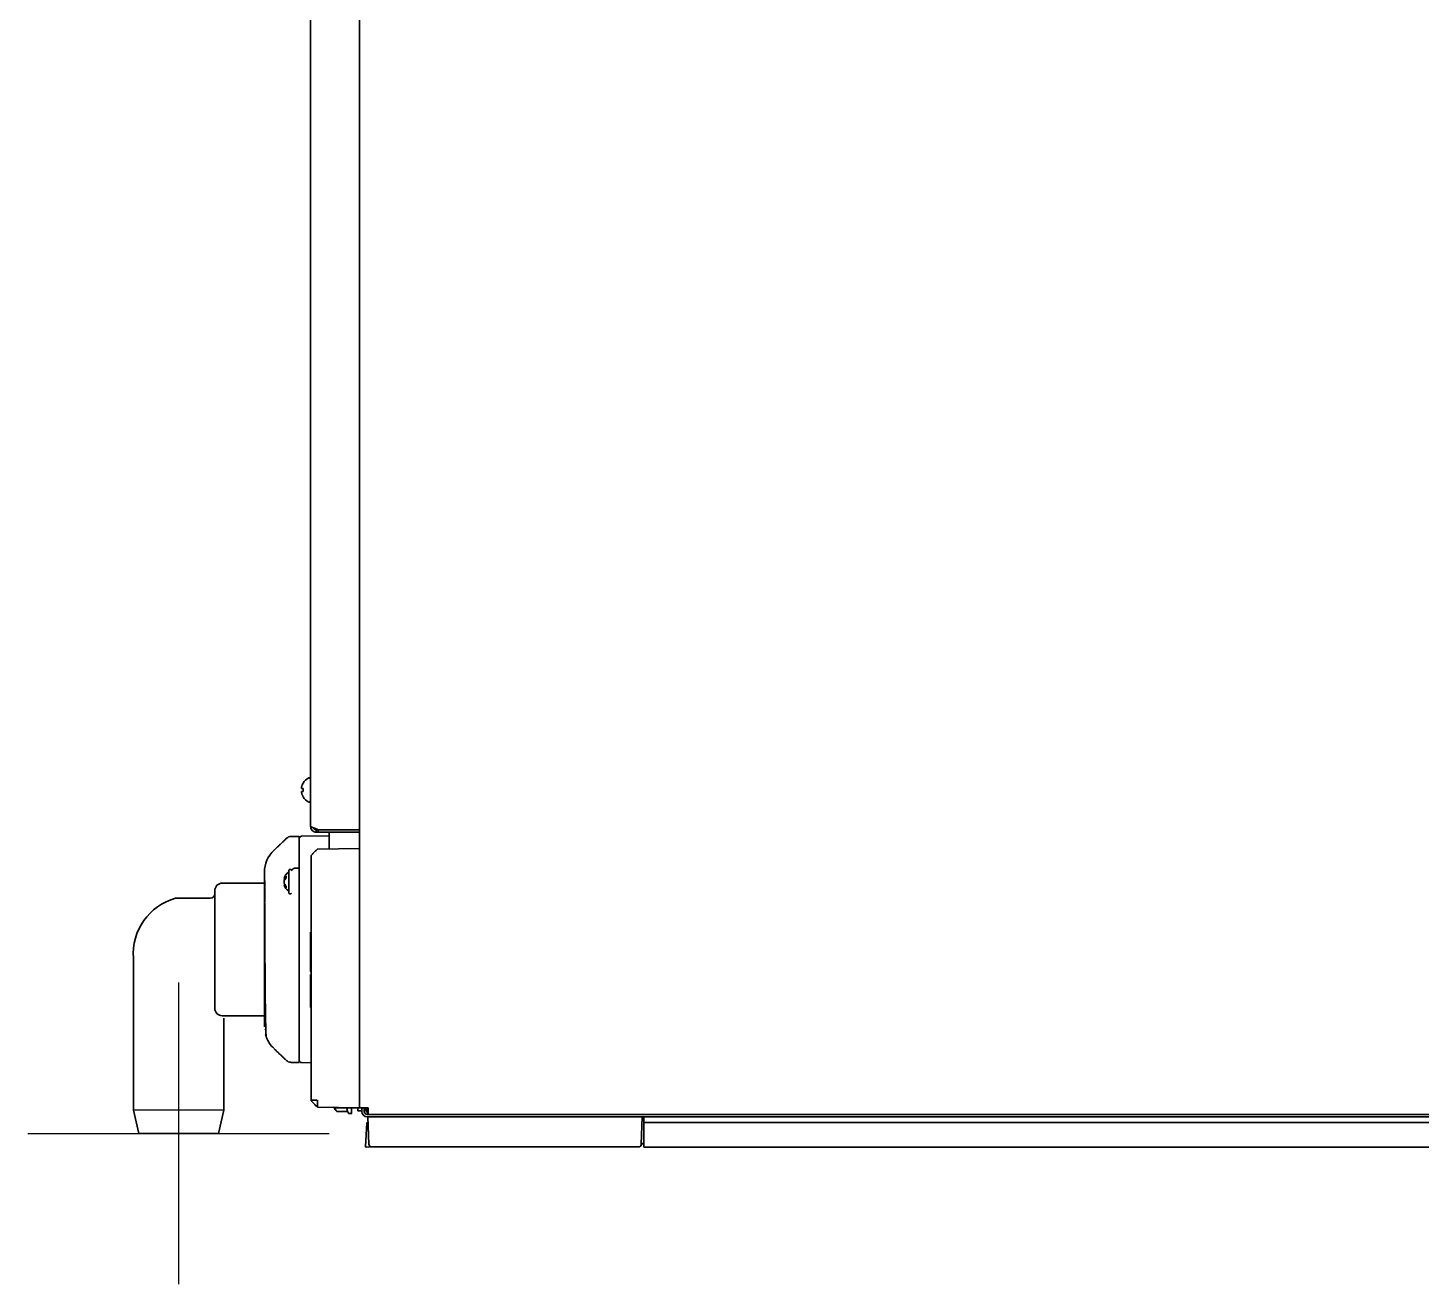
# Model space of a CAD drawing. Header units: inches. Extents: x 90 to 4161, y -506 to 3104.
# Drawn here: x 3237.1 to 3699.3, y 1146.8 to 1563.4 of the extents above; entities that cross this region are included whole.
import ezdxf

# ---------------------------------------------------------------- set-up
doc = ezdxf.new("R2010")
doc.units = ezdxf.units.IN
doc.layers.add('1', color=7, linetype='Continuous', true_color=0xffffff)

msp = doc.modelspace()

# ---------------------------------------------------------------- linework, layer by layer
at = {"color": 6}
for p, q in [((3287.11, 1246.76), (3287.11, 1146.76)), ((3237.11, 1196.76), (3337.11, 1196.76))]:
    msp.add_line(p, q, dxfattribs=at)
for p, q in [((3302.09, 1204.43), (3272.14, 1204.43)), ((3300.35, 1196.76), (3273.88, 1196.76))]:
    msp.add_line(p, q)
at = {"layer": '1', "color": 7, "linetype": 'Continuous', "lineweight": 35}
for p, q in [((3330.91, 1298.71), (3330.91, 1921.33)), ((3347.11, 1205.26), (3347.11, 1919.95)), ((3328.43, 1312.96), (3328.47, 1312.96)), ((3330.51, 1314.66), (3330.31, 1314.66)), ((3328.47, 1308.36), (3328.43, 1308.36)), ((3330.31, 1306.66), (3330.51, 1306.66)), ((3330.91, 1298.71), (3330.92, 1298.69)), ((3330.91, 1298.71), (3330.91, 1298.46)), ((3337.11, 1295.45), (3327.85, 1295.29)), ((3332.71, 1297.8), (3333.44, 1297.46)), ((3333.44, 1297.46), (3332.71, 1297.46)), ((3333.44, 1296.66), (3332.71, 1296.66)), ((3333.44, 1297.46), (3333.44, 1296.66)), ((3333.44, 1297.46), (3345.31, 1297.46)), ((3333.44, 1297.46), (3345.11, 1297.46)), ((3333.44, 1296.66), (3345.11, 1296.66)), ((3333.71, 1297.46), (3333.71, 1297.46)), ((3337.11, 1297.46), (3337.11, 1297.46)), ((3337.11, 1296.66), (3337.11, 1291.09)), ((3345.11, 1297.46), (3347.11, 1297.46)), ((3347.11, 1296.66), (3345.11, 1296.66)), ((3345.31, 1297.46), (3347.11, 1297.46)), ((3327.11, 1284.2), (3327.11, 1291.83)), ((3333.21, 1291.02), (3347.11, 1291.26)), ((3331.11, 1207.76), (3331.11, 1288.77)), ((3322.64, 1281.22), (3322.11, 1281.27)), ((3322.14, 1280.35), (3322.11, 1280.35)), ((3322.11, 1280.35), (3322.12, 1280.26)), ((3322.74, 1281.32), (3322.18, 1281.38)), ((3322.28, 1280.76), (3322.18, 1280.76)), ((3323.71, 1284.11), (3323.71, 1276.41)), ((3324.36, 1284.26), (3323.96, 1284.26)), ((3327.11, 1284.76), (3326.08, 1284.75)), ((3299.11, 1238.26), (3299.11, 1277.26)), ((3315.61, 1279.76), (3301.61, 1279.76)), ((3322.42, 1279.27), (3322.11, 1279.24)), ((3322.54, 1279.11), (3322.18, 1279.07)), ((3323.96, 1276.26), (3324.36, 1276.26)), ((3327.11, 1261.98), (3327.11, 1276.47)), ((3286.11, 1274.76), (3297.61, 1274.76)), ((3327.11, 1220.98), (3327.11, 1261.98)), ((3330.81, 1263.51), (3331.11, 1263.51)), ((3272.14, 1204.46), (3272.11, 1254.85)), ((3330.77, 1250.42), (3331.11, 1250.42)), ((3330.81, 1249.46), (3331.11, 1249.46)), ((3330.81, 1247.73), (3331.11, 1247.73)), ((3330.81, 1246.94), (3331.11, 1246.94)), ((3330.77, 1242.29), (3330.81, 1242.29)), ((3330.77, 1242.29), (3331.11, 1242.29)), ((3330.81, 1242.61), (3331.11, 1242.61)), ((3330.81, 1239.05), (3331.11, 1239.05)), ((3301.61, 1235.76), (3315.61, 1235.76)), ((3302.11, 1234.96), (3302.09, 1204.43)), ((3330.81, 1238.51), (3331.11, 1238.51)), ((3318.76, 1224.85), (3318.83, 1224.79)), ((3322.98, 1220.86), (3322.98, 1220.86)), ((3327.85, 1220.23), (3331.11, 1220.18)), ((3273.88, 1196.76), (3272.14, 1204.46)), ((3302.09, 1204.43), (3300.34, 1196.73)), ((3347.11, 1205.26), (3333.21, 1205.5)), ((3338.81, 1205.28), (3338.81, 1204.99)), ((3338.88, 1204.81), (3339.63, 1204.07)), ((3346.11, 1205.26), (3339.11, 1205.26)), ((3339.57, 1204.13), (3339.63, 1204.07)), ((3339.63, 1204.07), (3343.19, 1204.07)), ((3343.19, 1204.07), (3343.17, 1204.13)), ((3343.67, 1203.31), (3344.41, 1203.31)), ((3344.51, 1203.41), (3344.51, 1205.26)), ((3347.11, 1205.26), (3346.11, 1205.26)), ((3346.51, 1204.26), (3346.51, 1205.26)), ((3346.51, 1204.26), (3347.91, 1204.26)), ((3348.91, 1205.26), (3347.11, 1205.26)), ((3347.91, 1204.06), (3347.91, 1205.26)), ((3348.71, 1204.06), (3348.71, 1205.26)), ((3348.91, 1205.26), (3350.01, 1205.26)), ((3349.51, 1205.01), (3349.51, 1205.26)), ((3349.51, 1204.01), (3349.51, 1205.01)), ((3350.02, 1203.06), (3349.71, 1203.06)), ((3986.11, 1202.26), (3349.71, 1202.26)), ((3350.23, 1193.23), (3349.91, 1202.26)), ((3350.01, 1204.86), (3350.01, 1205.26)), ((3350.01, 1203.06), (3350.01, 1204.86)), ((3990.77, 1203.06), (3350.01, 1203.06)), ((3353.91, 1202.26), (3439.91, 1202.26)), ((3440.91, 1202.26), (3440.6, 1193.23)), ((3441.41, 1202.26), (3441.41, 1200.36)), ((3349.51, 1200.17), (3349.14, 1192.41)), ((3349.76, 1200.36), (3349.7, 1200.36)), ((3350.01, 1199.5), (3349.97, 1200.17)), ((3349.99, 1199.91), (3349.99, 1199.86)), ((3441.41, 1200.17), (3441.41, 1200.36)), ((3441.41, 1200.36), (3441.41, 1200.36)), ((3898.61, 1200.36), (3441.41, 1200.36)), ((3441.41, 1200.36), (3441.41, 1200.36)), ((3441.41, 1200.17), (3441.41, 1192.41)), ((3441.41, 1192.2), (3441.41, 1192.41)), ((3349.35, 1192.2), (3350.91, 1192.31)), ((3353.91, 1192.26), (3351.23, 1192.26)), ((3439.6, 1192.26), (3353.91, 1192.26)), ((3441.41, 1192.2), (3898.61, 1192.2))]:
    msp.add_line(p, q, dxfattribs=at)
for centre, radius, start, end in [((3332.53, 1310.46), 4.8, 120.3012, 148.6273), ((3330.31, 1314.26), 0.4, 90, 120.3012), ((3330.51, 1314.26), 0.4, 0, 90), ((3332.53, 1310.86), 4.8, 211.3727, 239.6988), ((3330.31, 1307.06), 0.4, 239.6988, 270), ((3330.51, 1307.06), 0.4, 270, 0), ((3327.86, 1294.54), 0.75, 91, 180), ((3325.71, 1280.26), 3.74, 122.3241, 163.6076), ((3323.96, 1283.98), 0.283, 90, 151.9275), ((3324.36, 1283.98), 0.283, 28.0725, 90), ((3297.61, 1276.26), 1.5, 270, 0), ((3301.61, 1277.26), 2.5, 90, 180), ((3325.71, 1280.26), 3.74, 196.3924, 237.6759), ((3323.96, 1276.54), 0.283, 208.0725, 270), ((3324.36, 1276.54), 0.283, 270, 331.9275), ((3291.27, 1256.26), 19.21, 105.5745, 184.2006), ((3301.61, 1238.26), 2.5, 180, 270), ((3327.86, 1220.98), 0.75, 180, 269), ((3339.11, 1207.26), 2, 247.4395, 270), ((3339.06, 1204.99), 0.25, 180, 225), ((3357.67, 1209.76), 15.56, 201.4732, 203.8921), ((3343.67, 1203.56), 0.25, 203.8921, 270), ((3344.41, 1203.41), 0.1, 270, 0), ((3349.71, 1204.06), 1.8, 180, 270), ((3349.71, 1204.06), 1, 180, 270), ((3350.26, 1205.01), 0.75, 180, 250.5277), ((3350.26, 1204.01), 0.75, 180, 250.5277), ((3349.71, 1200.16), 0.2, 94, 177.2492), ((3349.77, 1200.16), 0.2, 3.1709, 94), ((3352.19, 1200.06), 2.2, 179.0738, 184), ((3349.34, 1192.4), 0.2, 177.2492, 274), ((3351.23, 1193.26), 1, 182, 270), ((3439.6, 1193.26), 1, 270, 358), ((3441.43, 1192.46), 1, 90, 156.4218)]:
    msp.add_arc(centre, radius, start, end, dxfattribs=at)
for centre, major_axis, ratio, start_param, end_param in [((3325.61, 1283.39), (-10, 0), 0.999962, 5.475743, 6.283355), ((3325.77, 1280.85), (3.67, -0.36), 0.257668, 2.955348, 3.072213), ((3325.77, 1280.1), (-3.46, -1.27), 0.961631, 5.733637, 5.850503), ((3325.77, 1280), (-3.6, -0.81), 0.902278, 5.872372, 5.989237), ((3325.77, 1280.42), (3.46, -1.27), 0.961631, 3.574275, 3.691141), ((3325.73, 1280.49), (3.71, -0.35), 0.627676, 2.529365, 2.902086), ((3325.73, 1280.04), (-3.71, -0.36), 0.654345, 5.549803, 5.922525), ((3325.73, 1280.07), (-3.7, -0.43), 0.775115, 5.720567, 5.896264), ((3325.77, 1279.7), (-3.67, -0.38), 0.420739, 0.050717, 0.167582), ((3325.73, 1280.45), (3.7, -0.43), 0.775115, 3.528514, 3.901235), ((3325.73, 1280.06), (-3.71, -0.41), 0.752737, 0.215025, 0.587746), ((3357.67, 1205.43), (14.73, 0), 0.5, 3.164655, 3.318867)]:
    msp.add_ellipse(centre, major_axis=major_axis, ratio=ratio, start_param=start_param, end_param=end_param, dxfattribs=at)
for points, knots in [([(3328.47, 1312.96), (3328.34, 1312.76), (3328.23, 1312.55), (3328.1, 1312.22), (3328.05, 1312.11), (3327.98, 1311.89), (3327.94, 1311.78), (3327.92, 1311.66)], [0, 0, 0, 0, 0.5, 0.5, 0.75, 0.75, 1, 1, 1, 1]), ([(3328.47, 1310.16), (3328.34, 1310.16), (3328.23, 1310.16), (3328.1, 1310.16), (3328.05, 1310.16), (3327.98, 1310.16), (3327.94, 1310.16), (3327.92, 1310.16)], [0, 0, 0, 0, 0.5, 0.5, 0.75, 0.75, 1, 1, 1, 1]), ([(3330.92, 1298.69), (3330.93, 1298.65), (3330.95, 1298.61), (3331.01, 1298.54), (3331.04, 1298.5), (3331.14, 1298.43), (3331.2, 1298.39), (3331.33, 1298.32), (3331.41, 1298.28), (3331.57, 1298.21), (3331.66, 1298.17), (3331.85, 1298.1), (3331.95, 1298.06), (3332.16, 1297.99), (3332.27, 1297.95), (3332.49, 1297.88), (3332.6, 1297.84), (3332.71, 1297.8)], [0, 0, 0, 0, 0.125, 0.125, 0.25, 0.25, 0.375, 0.375, 0.5, 0.5, 0.625, 0.625, 0.75, 0.75, 0.875, 0.875, 1, 1, 1, 1]), ([(3324.33, 1295.21), (3324.07, 1295.2), (3323.64, 1295.13), (3323.16, 1294.85), (3322.99, 1294.67), (3322.94, 1294.61)], [0, 0, 0, 0, 0.449697, 0.844002, 1, 1, 1, 1]), ([(3327.11, 1284.76), (3327.11, 1288.17), (3327.11, 1293.46), (3327.11, 1295.27), (3327.11, 1295.27)], [0, 0, 0, 0, 0.511643, 1, 1, 1, 1]), ([(3330.92, 1298.31), (3330.94, 1298.09), (3331, 1297.87), (3331.19, 1297.47), (3331.33, 1297.29), (3331.66, 1296.99), (3331.85, 1296.87), (3332.26, 1296.7), (3332.49, 1296.66), (3332.71, 1296.66)], [0, 0, 0, 0, 0.25, 0.25, 0.5, 0.5, 0.75, 0.75, 1, 1, 1, 1]), ([(3331.77, 1298.13), (3331.78, 1298.09), (3331.8, 1298.06), (3331.84, 1297.97), (3331.87, 1297.91), (3331.95, 1297.81), (3331.99, 1297.77), (3332.08, 1297.68), (3332.13, 1297.65), (3332.23, 1297.58), (3332.29, 1297.55), (3332.41, 1297.51), (3332.46, 1297.49), (3332.59, 1297.47), (3332.65, 1297.46), (3332.71, 1297.46)], [0, 0, 0, 0, 0.092302, 0.092302, 0.243585, 0.243585, 0.394868, 0.394868, 0.546151, 0.546151, 0.697434, 0.697434, 0.848717, 0.848717, 1, 1, 1, 1]), ([(3333.04, 1290.94), (3333.06, 1290.97), (3333.09, 1290.99), (3333.15, 1291.01), (3333.18, 1291.02), (3333.21, 1291.02)], [0, 0, 0, 0, 0.5, 0.5, 1, 1, 1, 1]), ([(3331.11, 1288.88), (3331.11, 1288.91), (3331.12, 1288.94), (3331.14, 1289), (3331.16, 1289.03), (3331.18, 1289.06)], [0, 0, 0, 0, 0.5, 0.5, 1, 1, 1, 1]), ([(3331.11, 1288.77), (3331.11, 1288.77), (3331.11, 1288.78), (3331.11, 1288.79), (3331.11, 1288.79), (3331.11, 1288.8), (3331.11, 1288.8), (3331.11, 1288.81), (3331.11, 1288.82), (3331.11, 1288.83), (3331.11, 1288.83), (3331.11, 1288.84), (3331.11, 1288.84), (3331.11, 1288.85), (3331.11, 1288.85), (3331.11, 1288.85), (3331.11, 1288.86), (3331.11, 1288.86), (3331.11, 1288.87), (3331.11, 1288.87), (3331.11, 1288.87), (3331.11, 1288.87), (3331.11, 1288.88), (3331.11, 1288.88)], [0, 0, 0, 0, 0.125, 0.125, 0.1875, 0.1875, 0.25, 0.25, 0.375, 0.375, 0.5, 0.5, 0.5625, 0.5625, 0.625, 0.625, 0.75, 0.75, 0.8125, 0.8125, 0.875, 0.875, 1, 1, 1, 1]), ([(3331.11, 1288.77), (3331.11, 1288.77), (3331.12, 1288.77), (3331.14, 1288.77), (3331.16, 1288.77), (3331.18, 1288.77)], [0, 0, 0, 0, 0.5, 0.5, 1, 1, 1, 1]), ([(3315.61, 1279.43), (3315.61, 1279.83), (3315.61, 1280.2), (3315.61, 1280.89), (3315.61, 1281.2), (3315.61, 1281.77), (3315.61, 1282.02), (3315.61, 1282.27), (3315.61, 1282.3), (3315.61, 1282.36), (3315.61, 1282.38), (3315.61, 1282.46), (3315.61, 1282.51), (3315.61, 1282.65), (3315.61, 1282.74), (3315.61, 1282.98), (3315.61, 1283.1), (3315.61, 1283.29), (3315.61, 1283.34), (3315.61, 1283.38), (3315.61, 1283.39), (3315.61, 1283.39)], [0, 0, 0, 0, 0.158165, 0.158165, 0.316331, 0.316331, 0.474496, 0.474496, 0.494267, 0.494267, 0.514037, 0.514037, 0.553578, 0.553578, 0.632661, 0.632661, 0.790826, 0.790826, 0.948992, 0.948992, 1, 1, 1, 1]), ([(3322.82, 1282.11), (3322.82, 1282.06), (3322.82, 1282.01), (3322.82, 1281.93), (3322.82, 1281.9), (3322.82, 1281.84), (3322.82, 1281.81), (3322.82, 1281.72), (3322.82, 1281.66), (3322.82, 1281.56), (3322.82, 1281.53), (3322.82, 1281.46), (3322.82, 1281.43), (3322.82, 1281.4)], [0, 0, 0, 0, 0.25, 0.25, 0.375, 0.375, 0.5, 0.5, 0.75, 0.75, 0.875, 0.875, 1, 1, 1, 1]), ([(3326.08, 1284.75), (3325.99, 1284.75), (3325.89, 1284.74), (3325.75, 1284.72), (3325.7, 1284.71), (3325.63, 1284.7), (3325.61, 1284.69), (3325.56, 1284.68), (3325.54, 1284.67), (3325.43, 1284.64), (3325.34, 1284.61), (3325.24, 1284.57), (3325.22, 1284.56), (3325.19, 1284.54), (3325.17, 1284.53), (3325.11, 1284.5), (3325.07, 1284.48), (3324.97, 1284.41), (3324.91, 1284.37), (3324.84, 1284.3), (3324.83, 1284.29), (3324.81, 1284.26), (3324.8, 1284.25), (3324.76, 1284.2), (3324.72, 1284.15), (3324.69, 1284.09), (3324.67, 1284.04), (3324.66, 1284.02), (3324.65, 1284), (3324.64, 1283.98), (3324.64, 1283.98), (3324.62, 1283.91), (3324.61, 1283.85), (3324.61, 1283.78)], [0, 0, 0, 0, 0.125, 0.125, 0.1875, 0.1875, 0.21875, 0.21875, 0.25, 0.25, 0.375, 0.375, 0.40625, 0.40625, 0.4375, 0.4375, 0.5, 0.5, 0.625, 0.625, 0.65625, 0.65625, 0.6875, 0.6875, 0.75, 0.8125, 0.8125, 0.84375, 0.859375, 0.859375, 0.875, 0.875, 1, 1, 1, 1]), ([(3327.11, 1220.25), (3327.11, 1220.25), (3327.11, 1220.29), (3327.11, 1222.47), (3327.11, 1231.04), (3327.11, 1243.67), (3327.11, 1258.45), (3327.11, 1273.13), (3327.11, 1281.35), (3327.11, 1284.76)], [0, 0, 0, 0, 0.007528, 0.17294, 0.338352, 0.503764, 0.669176, 0.834588, 1, 1, 1, 1]), ([(3315.61, 1232.15), (3315.61, 1232.15), (3315.61, 1232.21), (3315.61, 1232.49), (3315.61, 1233.27), (3315.61, 1234.47), (3315.61, 1236.12), (3315.61, 1238.24), (3315.61, 1240.77), (3315.61, 1243.53), (3315.61, 1246.39), (3315.61, 1249.25), (3315.61, 1252.13), (3315.61, 1255.12), (3315.61, 1258.32), (3315.61, 1261.71), (3315.61, 1265.14), (3315.61, 1268.49), (3315.61, 1271.69), (3315.61, 1274.66), (3315.61, 1277.29), (3315.61, 1278.76), (3315.61, 1279.43)], [0, 0, 0, 0, 0.009075, 0.061229, 0.113383, 0.165537, 0.217691, 0.269845, 0.321999, 0.374153, 0.426307, 0.478461, 0.530615, 0.582769, 0.634922, 0.687076, 0.73923, 0.791384, 0.843538, 0.895692, 0.947846, 1, 1, 1, 1]), ([(3315.69, 1273.4), (3315.68, 1273.79), (3315.68, 1274.19), (3315.67, 1274.98), (3315.67, 1275.38), (3315.67, 1276.18), (3315.67, 1276.58), (3315.68, 1277.39), (3315.68, 1277.79), (3315.69, 1278.2)], [0, 0, 0, 0, 0.25, 0.25, 0.5, 0.5, 0.75, 0.75, 1, 1, 1, 1]), ([(3322.82, 1278.78), (3322.82, 1278.75), (3322.82, 1278.72), (3322.82, 1278.66), (3322.82, 1278.63), (3322.82, 1278.57), (3322.82, 1278.55), (3322.82, 1278.49), (3322.82, 1278.47), (3322.82, 1278.39), (3322.82, 1278.34), (3322.82, 1278.28), (3322.82, 1278.26), (3322.82, 1278.22), (3322.82, 1278.2), (3322.82, 1278.18)], [0, 0, 0, 0, 0.125, 0.125, 0.25, 0.25, 0.375, 0.375, 0.5, 0.5, 0.75, 0.75, 0.875, 0.875, 1, 1, 1, 1]), ([(3315.71, 1273.08), (3315.71, 1272.71), (3315.71, 1271.15), (3315.72, 1268.03), (3315.73, 1263.79), (3315.74, 1259.31), (3315.76, 1254.79), (3315.79, 1250.33), (3315.82, 1246.07), (3315.85, 1242.05), (3315.9, 1238.34), (3315.95, 1235.02), (3316.01, 1232.19), (3316.08, 1230.01), (3316.15, 1228.9), (3316.2, 1228.73), (3316.22, 1228.74)], [0, 0, 0, 0, 0.021638, 0.089872, 0.159391, 0.229996, 0.30164, 0.374687, 0.449704, 0.526948, 0.606357, 0.6878, 0.771201, 0.856664, 0.944719, 1, 1, 1, 1]), ([(3330.81, 1250.42), (3330.81, 1250.42), (3330.81, 1250.42), (3330.81, 1250.42), (3330.81, 1252.53), (3330.81, 1255.79), (3330.81, 1257.96), (3330.81, 1260.53), (3330.81, 1263.51)], [0, 0, 0, 0, 0.000013, 0.000013, 0.500007, 0.500007, 0.500007, 1, 1, 1, 1]), ([(3315.97, 1229.5), (3316.16, 1228.8), (3316.69, 1227.48), (3317.68, 1225.92), (3318.48, 1225.16), (3318.78, 1224.91)], [0, 0, 0, 0, 0.391217, 0.78582, 1, 1, 1, 1]), ([(3322.95, 1220.91), (3323.02, 1220.83), (3323.26, 1220.6), (3323.76, 1220.35), (3324.16, 1220.32), (3324.33, 1220.33)], [0, 0, 0, 0, 0.241854, 0.697611, 1, 1, 1, 1]), ([(3331.11, 1207.65), (3331.11, 1207.65), (3331.11, 1207.65), (3331.11, 1207.65), (3331.11, 1207.65), (3331.11, 1207.66), (3331.11, 1207.66), (3331.11, 1207.66), (3331.11, 1207.67), (3331.11, 1207.68), (3331.11, 1207.68), (3331.11, 1207.69), (3331.11, 1207.69), (3331.11, 1207.7), (3331.11, 1207.7), (3331.11, 1207.71), (3331.11, 1207.71), (3331.11, 1207.72), (3331.11, 1207.72), (3331.11, 1207.73), (3331.11, 1207.73), (3331.11, 1207.74), (3331.11, 1207.75), (3331.11, 1207.76)], [0, 0, 0, 0, 0.125, 0.125, 0.1875, 0.1875, 0.25, 0.25, 0.375, 0.375, 0.5, 0.5, 0.5625, 0.5625, 0.625, 0.625, 0.75, 0.75, 0.8125, 0.8125, 0.875, 0.875, 1, 1, 1, 1]), ([(3331.18, 1207.76), (3331.18, 1207.75), (3331.17, 1207.75), (3331.16, 1207.75), (3331.16, 1207.75), (3331.14, 1207.75), (3331.14, 1207.75), (3331.12, 1207.75), (3331.11, 1207.75), (3331.11, 1207.76)], [0, 0, 0, 0, 0.125, 0.125, 0.25, 0.25, 0.5, 0.5, 1, 1, 1, 1]), ([(3331.18, 1207.47), (3331.16, 1207.49), (3331.14, 1207.52), (3331.12, 1207.58), (3331.11, 1207.61), (3331.11, 1207.65)], [0, 0, 0, 0, 0.5, 0.5, 1, 1, 1, 1]), ([(3333.21, 1207.75), (3333.21, 1207.72), (3333.21, 1207.68), (3333.21, 1207.61), (3333.21, 1207.57), (3333.21, 1207.49), (3333.21, 1207.46), (3333.21, 1207.39), (3333.21, 1207.35), (3333.21, 1207.3), (3333.21, 1207.28), (3333.21, 1207.24), (3333.21, 1207.22), (3333.21, 1207.17), (3333.21, 1207.13), (3333.21, 1207.06), (3333.21, 1207.03), (3333.21, 1206.96), (3333.21, 1206.93), (3333.21, 1206.82), (3333.21, 1206.76), (3333.21, 1206.63), (3333.21, 1206.56), (3333.21, 1206.44), (3333.21, 1206.38), (3333.21, 1206.3), (3333.21, 1206.27), (3333.21, 1206.23), (3333.21, 1206.22), (3333.21, 1206.19), (3333.21, 1206.18), (3333.21, 1206.11), (3333.21, 1206.06), (3333.22, 1205.97), (3333.22, 1205.92), (3333.22, 1205.84), (3333.21, 1205.81), (3333.21, 1205.75), (3333.21, 1205.74), (3333.21, 1205.7), (3333.21, 1205.69), (3333.21, 1205.66), (3333.21, 1205.65), (3333.21, 1205.63), (3333.21, 1205.62), (3333.21, 1205.61), (3333.21, 1205.61), (3333.21, 1205.6), (3333.21, 1205.59), (3333.21, 1205.58), (3333.21, 1205.58), (3333.21, 1205.56), (3333.21, 1205.55), (3333.21, 1205.53), (3333.21, 1205.52), (3333.21, 1205.51), (3333.21, 1205.5), (3333.21, 1205.5)], [0, 0, 0, 0, 0.0313, 0.0313, 0.062599, 0.062599, 0.093899, 0.093899, 0.125199, 0.125199, 0.140849, 0.140849, 0.156499, 0.156499, 0.187798, 0.187798, 0.219098, 0.219098, 0.250398, 0.250398, 0.312997, 0.312997, 0.375596, 0.375596, 0.438196, 0.438196, 0.469496, 0.469496, 0.485145, 0.485145, 0.500795, 0.500795, 0.563395, 0.563395, 0.625994, 0.625994, 0.688593, 0.688593, 0.719893, 0.719893, 0.751193, 0.751193, 0.782493, 0.782493, 0.798142, 0.798142, 0.813792, 0.813792, 0.829442, 0.829442, 0.845092, 0.845092, 0.876392, 0.876392, 0.938991, 0.938991, 1, 1, 1, 1]), ([(3333.21, 1205.5), (3333.18, 1205.5), (3333.15, 1205.51), (3333.09, 1205.54), (3333.06, 1205.56), (3333.04, 1205.58)], [0, 0, 0, 0, 0.5, 0.5, 1, 1, 1, 1]), ([(3338.95, 1205.29), (3338.95, 1205.28), (3338.95, 1205.27), (3338.96, 1205.21), (3338.97, 1205.15), (3339.01, 1204.98), (3339.06, 1204.87), (3339.13, 1204.74), (3339.14, 1204.71), (3339.17, 1204.65), (3339.19, 1204.63), (3339.24, 1204.55), (3339.28, 1204.49), (3339.39, 1204.34), (3339.48, 1204.23), (3339.57, 1204.13)], [0, 0, 0, 0, 0.019711, 0.019711, 0.159752, 0.159752, 0.439835, 0.439835, 0.509855, 0.509855, 0.579876, 0.579876, 0.719917, 0.719917, 1, 1, 1, 1]), ([(3348.96, 1205.32), (3348.96, 1205.23), (3348.97, 1205.15), (3348.99, 1204.98), (3349, 1204.9), (3349.02, 1204.82)], [0, 0, 0, 0, 0.5, 0.5, 1, 1, 1, 1]), ([(3349.45, 1204.93), (3349.45, 1204.93), (3349.44, 1204.93), (3349.43, 1204.94), (3349.42, 1204.94), (3349.4, 1204.95), (3349.38, 1204.96), (3349.35, 1204.97), (3349.31, 1204.99), (3349.26, 1205.01), (3349.2, 1205.04), (3349.15, 1205.07), (3349.1, 1205.1), (3349.06, 1205.14), (3349.03, 1205.17), (3349, 1205.2), (3348.98, 1205.23), (3348.97, 1205.25), (3348.97, 1205.27), (3348.96, 1205.28), (3348.96, 1205.29), (3348.96, 1205.3), (3348.96, 1205.31), (3348.96, 1205.32)], [0, 0, 0, 0, 0.014901, 0.029666, 0.044299, 0.058806, 0.088154, 0.11812, 0.172726, 0.23832, 0.325032, 0.407034, 0.48513, 0.572755, 0.657782, 0.740394, 0.805392, 0.869607, 0.895428, 0.9214, 0.947502, 0.973711, 1, 1, 1, 1]), ([(3349.5, 1203.95), (3349.49, 1203.95), (3349.49, 1203.96), (3349.41, 1204.05), (3349.34, 1204.13), (3349.23, 1204.31), (3349.17, 1204.41), (3349.09, 1204.61), (3349.05, 1204.71), (3349.02, 1204.82)], [0, 0, 0, 0, 0.02304, 0.02304, 0.348693, 0.348693, 0.674347, 0.674347, 1, 1, 1, 1])]:
    msp.add_open_spline(points, degree=3, knots=knots, dxfattribs=at)
for points, degree in [([(3327.92, 1311.66), (3327.91, 1311.64), (3327.91, 1311.59), (3327.9, 1311.52), (3327.9, 1311.45), (3327.9, 1311.38), (3327.9, 1311.3), (3327.91, 1311.23), (3327.91, 1311.19), (3327.92, 1311.16)], 3), ([(3327.92, 1310.16), (3327.91, 1310.14), (3327.91, 1310.08), (3327.9, 1310.01), (3327.9, 1309.94), (3327.9, 1309.87), (3327.9, 1309.8), (3327.91, 1309.73), (3327.91, 1309.68), (3327.92, 1309.66)], 3), ([(3327.92, 1311.16), (3327.93, 1311.16), (3327.96, 1311.16), (3328.01, 1311.16), (3328.07, 1311.16), (3328.13, 1311.16), (3328.19, 1311.16), (3328.27, 1311.16), (3328.36, 1311.16), (3328.43, 1311.16), (3328.47, 1311.16)], 3), ([(3327.92, 1309.66), (3327.93, 1309.61), (3327.96, 1309.5), (3328.01, 1309.34), (3328.07, 1309.18), (3328.13, 1309.02), (3328.19, 1308.87), (3328.27, 1308.71), (3328.36, 1308.55), (3328.43, 1308.43), (3328.47, 1308.36)], 3), ([(3328.47, 1311.16), (3328.44, 1310.99), (3328.42, 1310.66), (3328.44, 1310.33), (3328.47, 1310.16)], 3), ([(3323.11, 1294.8), (3320.92, 1292.7), (3318.76, 1290.68)], 2), ([(3327.11, 1295.27), (3324.33, 1295.23)], 1), ([(3330.91, 1298.46), (3330.91, 1298.41), (3330.91, 1298.36), (3330.92, 1298.31)], 3), ([(3332.71, 1296.66), (3332.71, 1297.46)], 1), ([(3318.75, 1290.66), (3318.77, 1290.69), (3318.8, 1290.71), (3318.83, 1290.74)], 3), ([(3331.18, 1289.06), (3333.04, 1290.94)], 1), ([(3315.7, 1280.48), (3315.7, 1278.42)], 1), ([(3330.81, 1247.73), (3330.81, 1248.3), (3330.81, 1248.88), (3330.81, 1249.46)], 3), ([(3330.81, 1246.94), (3330.81, 1247.2), (3330.81, 1247.54), (3330.81, 1247.73)], 3), ([(3330.81, 1242.61), (3330.81, 1244.05), (3330.81, 1245.49), (3330.81, 1246.94)], 3), ([(3330.81, 1242.33), (3330.81, 1242.22), (3330.81, 1242.34), (3330.81, 1242.61)], 3), ([(3330.81, 1239.05), (3330.81, 1240.15), (3330.81, 1241.25), (3330.81, 1242.35)], 3), ([(3330.81, 1238.51), (3330.81, 1238.51), (3330.81, 1238.74), (3330.81, 1239.05)], 3), ([(3315.97, 1231.44), (3315.86, 1231.22), (3315.78, 1231.2)], 2), ([(3318.8, 1224.8), (3320.94, 1222.81), (3323.11, 1220.73)], 2), ([(3324.33, 1220.3), (3327.11, 1220.25)], 1), ([(3331.18, 1207.76), (3333.04, 1207.76)], 1), ([(3333.04, 1205.58), (3331.18, 1207.47)], 1)]:
    msp.add_open_spline(points, degree=degree, dxfattribs=at)
for points, weights in [([(3315.69, 1280.48), (3315.64, 1280.13), (3315.61, 1279.78), (3315.61, 1279.43)], [1.04679199087, 1.05656411931, 1.06786687018, 1.08070024348]), ([(3349.45, 1204.93), (3349.2, 1204.86), (3349.02, 1204.82), (3349.02, 1204.82)], [1.00000000002, 0.808704358242, 0.808704358236, 1])]:
    msp.add_rational_spline(points, weights, degree=3, dxfattribs=at)

doc.saveas('drawing.dxf')
